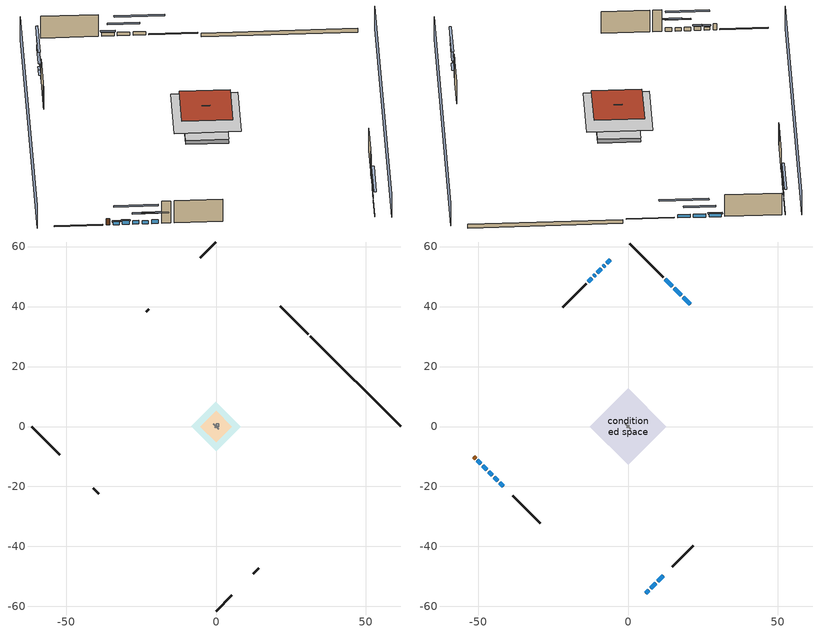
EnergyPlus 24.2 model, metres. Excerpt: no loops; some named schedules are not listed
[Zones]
crawlspace - vented
 floor foundation (Slab2 construction): -8.29,0 0,8.29 8.29,0 0,-8.29 z-0.91
 wall outside (RimJoist1 construction): 30.81,30.7 21.44,40.08 z0.3:0.61
 wall outside (RimJoist2 construction): 0,-61.52 5.19,-56.32 z0.3:0.61
 wall outside (RimJoist3 construction): -61.52,0 -52.14,-9.38 z0.3:0.61
 wall outside (RimJoist4 construction): 0,61.52 -5.19,56.32 z0.3:0.61
 wall foundation (FoundationWall1 construction): 61.52,0 31.47,30.04 z-0.91:0.3
furnace airloop ret air zone
 floor adiabatic (AdiabaticConst): 0,0 0,1 1,1 1,0 z0
 wall adiabatic (AdiabaticConst): 0,1 0,0 1,0 1,1 0,1 z0:1
 ceiling adiabatic (AdiabaticConst): 1,0 1,1 0,1 0,0 z1
garage
 floor foundation (Slab1 construction): -5.17,0 0,5.17 5.17,0 0,-5.17 z0
 wall outside (Wall1 construction): 12.46,-49.06 14.18,-47.34 z0.3:7.62
 wall outside (Wall2 construction): -40.87,-20.65 -39.14,-22.37 z0.3:7.62
 wall outside (Wall9 construction): -22.34,39.17 -23.2,38.31 z0.3:7.62
 wall to conditioned space (Wall5 construction Reversed): 0.86,-0.86 -0.86,0.86 z0.3:7.62
 wall to conditioned space (Wall6 construction Reversed): 0.43,0.43 -0.43,-0.43 z0.3:7.62
conditioned space
 floor to crawlspace - vented (Floor1 construction): -8.29,0 0,8.29 8.29,0 0,-8.29 z0.3
 floor to garage (Floor2 construction): -5.17,0 0,5.17 5.17,0 0,-5.17 z0.3
 floor adiabatic (AdiabaticFloorConstruction): -12.81,0 0,12.81 12.81,0 0,-12.81 z5.18
 wall outside (AdiabaticWallConstruction 1): -51.48,-10.03 -50.84,-10.68 z0.3:2.34
 wall outside (AdiabaticWallConstruction): 20.78,40.73 18.42,43.1 / 17.76,43.76 15.39,46.12 / 14.74,46.78 12.37,49.14 / 7.51,-54.01 9.32,-52.19 / 9.98,-51.53 11.8,-49.72 z0.3:1.43; -50.18,-11.33 -49.06,-12.46 / -7.76,53.76 -8.3,53.21 / -10.86,50.65 -11.41,50.1 / -44.59,-16.92 -43.47,-18.05 z0.3:1.34; -48.4,-13.11 -47.11,-14.4 / -42.81,-18.7 -41.52,-19.99 z0.3:1.52; -5.85,55.66 -7.1,54.41 / -8.96,52.56 -10.21,51.31 / -12.07,49.45 -13.32,48.2 z0.3:1.49; 5.85,-55.67 6.85,-54.66 z0.3:1.22; -46.46,-15.06 -45.25,-16.27 z0.3:1.46
 wall outside (Wall3 construction): 11.72,49.8 0.66,60.86 z0.3:7.62
 wall outside (Wall4 construction): 14.84,-46.68 21.76,-39.75 z0.3:7.62
 wall outside (Wall7 construction): -38.49,-23.03 -29.18,-32.34 z0.3:7.62
 wall outside (Wall8 construction): -13.97,47.54 -21.69,39.83 z0.3:7.62
 window (WindowConstruction): 20.78,40.73 18.42,43.1 z0.3:1.43
 window (WindowConstruction 9): -50.18,-11.34 -49.06,-12.46 z0.3:1.34
 window (WindowConstruction 10): -48.4,-13.11 -47.11,-14.4 z0.3:1.52
 window (WindowConstruction 11): -5.85,55.66 -7.1,54.42 z0.3:1.49
 window (WindowConstruction 12): -7.76,53.76 -8.3,53.21 z0.3:1.34
 window (WindowConstruction 13): -8.96,52.56 -10.21,51.31 z0.3:1.49
 window (WindowConstruction 14): -10.86,50.65 -11.41,50.11 z0.3:1.34
 window (WindowConstruction 15): -12.07,49.45 -13.32,48.2 z0.3:1.49
 window (WindowConstruction 1): 17.76,43.76 15.39,46.12 z0.3:1.43
 window (WindowConstruction 2): 14.74,46.78 12.37,49.14 z0.3:1.43
 window (WindowConstruction 3): 5.85,-55.66 6.85,-54.67 z0.3:1.22
 window (WindowConstruction 4): 7.51,-54.01 9.32,-52.19 z0.3:1.43
 window (WindowConstruction 5): 9.98,-51.53 11.8,-49.72 z0.3:1.43
 window (WindowConstruction 6): -46.46,-15.06 -45.25,-16.27 z0.3:1.46
 window (WindowConstruction 7): -44.59,-16.92 -43.47,-18.05 z0.3:1.34
 window (WindowConstruction 8): -42.81,-18.7 -41.52,-19.99 z0.3:1.52
 door (Door): -51.48,-10.03 -50.84,-10.68 z0.3:2.34
 ceiling adiabatic (AdiabaticFloorConstruction): 0,-12.81 12.81,0 0,12.81 -12.81,0 z5.18
 roof outside (Roof1 construction): 0,9.77 -9.77,0 0,-9.77 9.77,0 z7.62
shading: 3.23,-64.75 64.75,-3.23 / -3.23,64.75 -64.75,3.23 z0:7.62; 14.75,46.76 24.45,37.07 24.88,37.5 15.18,47.19 z6.61; -48.84,-12.67 -50.4,-11.12 -50.83,-11.55 -49.27,-13.1 z1.65; -46.9,-14.62 -48.62,-12.9 -49.05,-13.33 -47.33,-15.05 z1.83; -10.76,50.75 -2.19,59.33 -2.62,59.76 -11.2,51.18 z6.68; -10.24,51.27 -5.82,55.7 -6.25,56.13 -10.67,51.7 z4.08; -12.15,49.37 -7.02,54.5 -7.45,54.93 -12.58,49.8 z4.24; -11.63,49.89 -10.65,50.87 -11.08,51.3 -12.06,50.32 z1.65; -13.53,47.98 -11.85,49.66 -12.28,50.09 -13.96,48.41 z1.8; 13.46,48.06 19.7,41.82 20.13,42.25 13.89,48.49 z4.18; 12.16,49.36 14.95,46.56 15.38,46.99 12.59,49.79 z1.74; 10.51,-51 2.19,-59.33 2.62,-59.76 10.94,-51.43 z6.4; 11.26,-50.25 5.57,-55.95 6,-56.38 11.69,-50.68 z4.18; 12.01,-49.5 9.77,-51.75 10.2,-52.18 12.44,-49.93 z1.74; -41.58,-19.93 -50.12,-11.4 -50.55,-11.83 -42.02,-20.36 z6.64; -41.53,-19.99 -46.53,-14.98 -46.96,-15.42 -41.96,-20.42 z4.08; -39.58,-21.93 -44.75,-16.76 -45.18,-17.19 -40.02,-22.36 z4.27
[Building]
Building 1: Terrain=Suburbs
[Site:Location]
Portland Intl Arpt_OR: Latitude {deg}=45.59; Longitude {deg}=-122.6; Time Zone {hr}=-8; Elevation {m}=33; Keep Site Location Information=Yes
[Site:GroundTemperature:Shallow]
10.2558, 8.96328, 8.85977, 9.47314, 11.9355, 14.3863, 16.5111, 17.8571, 17.9714, 16.8767, 14.8061, 12.4304
[Site:WaterMainsTemperature]
Calculation Method=Schedule; Temperature Schedule=mains temperature schedule
[Material] Roughness=Rough; Thermal Absorptance=0.9
Name | Thickness {m} | Conductivity {W/m-K} | Density {kg/m3} | Specific Heat {J/kg-K} | Solar Absorptance | Visible Absorptance
asphalt or fiberglass shingles | 0.00635 | 0.162714 | 1121.4 | 1465.45 | 0.85 | 0.85
concrete 4.0 in. | 0.1016 | 1.803125 | 2242.8 | 837.4 | 0.7 | 0.7
concrete 8.0 in. | 0.2032 | 1.803125 | 2242.8 | 837.4 | 0.7 | 0.7
door material | 0.04445 | 0.0612267 | 512.64 | 1214.23 | 0.7 | 0.7
floor covering | 0.0127 | 0.0433444 | 54.468 | 1339.84 | 0.6 | 0.6
floor rigid ins; wall rigid ins | 0.512978 | 0.029427 | 32.04 | 1214.23 | 0.7 | 0.7
floor stud and cavity | 0.1397 | 0.923637 | 92.3553 | 1139.71 | 0.7 | 0.7
floor stud and cavity 1 | 0.1397 | 1.75129 | 37.0049 | 1207.88 | 0.7 | 0.7
furniture material conditioned space 1; furniture material garage 1 | 0.1524 | 0.115458 | 640.8 | 1214.23 | 0.6 | 0.6
gypsum board | 0.0127 | 0.160291 | 801 | 837.4 | 0.6 | 0.6
osb sheathing 0.5 in.; osb sheathing 0.5 in. 1; osb sheathing 0.5 in. 2 | 0.0127 | 0.115458 | 512.64 | 1214.23 | 0.7 | 0.7
osb sheathing 0.75 in. | 0.01905 | 0.115458 | 512.64 | 1214.23 | 0.7 | 0.7
rim joist stud and cavity | 0.0508 | 0.178688 | 50.32683 | 1063.81 | 0.6 | 0.6
roof stud and cavity | 0.2032 | 0.151258 | 78.34581 | 1123.46 | 0.7 | 0.7
soil 0.5 in. | 0.0127 | 1.3848 | 1842.3 | 418.7 | 0.7 | 0.7
wall stud and cavity | 0.1397 | 0.727959 | 139.0536 | 1170.24 | 0.6 | 0.6
wall stud and cavity 1 | 0.1397 | 0.550994 | 139.0536 | 1170.24 | 0.7 | 0.7
wall stud and cavity 2 | 0.1397 | 0.335416 | 139.0536 | 1170.24 | 0.7 | 0.7
wall stud and cavity 3 | 0.0889 | 0.380278 | 52.3479 | 1209.89 | 0.7 | 0.7
wall stud and cavity 4 | 0.0889 | 0.391764 | 83.0341 | 1211.67 | 0.7 | 0.7
wood siding | 0.0254 | 0.102417 | 544.68 | 1172.36 | 0.85 | 0.85
wood siding 1; wood siding 2 | 0.0254 | 0.102417 | 544.68 | 1172.36 | 0.7 | 0.7
[Material:NoMass]
Adiabatic: Roughness=Rough; Thermal Resistance {m2-K/W}=176.1; Thermal Absorptance=0.9; Solar Absorptance=0.7; Visible Absorptance=0.7
[WindowMaterial:SimpleGlazingSystem]
WindowMaterial: U-Factor {W/m2-K}=2.15764; Solar Heat Gain Coefficient=0.44
[Construction]
AdiabaticConst: Adiabatic
AdiabaticFloorConstruction: floor stud and cavity 1, floor rigid ins, osb sheathing 0.75 in., floor covering
AdiabaticWallConstruction: wood siding 1, wall rigid ins, wall stud and cavity 3, gypsum board
AdiabaticWallConstruction 1: wood siding 2, wall rigid ins, wall stud and cavity 3, gypsum board
Door: door material
Floor1 construction; Floor2 construction: floor stud and cavity, osb sheathing 0.75 in., floor covering
FoundationWall1 construction: concrete 8.0 in.
furniture construction conditioned space 1: furniture material conditioned space 1
furniture construction garage 1: furniture material garage 1
PartitionWallConstruction: gypsum board, wall stud and cavity 4, gypsum board
RimJoist1 construction; RimJoist2 construction; RimJoist3 construction; RimJoist4 construction: wood siding, rim joist stud and cavity
Roof1 construction: asphalt or fiberglass shingles, osb sheathing 0.75 in., roof stud and cavity, gypsum board
Slab1 construction: concrete 4.0 in.
Slab2 construction: soil 0.5 in.
Wall1 construction; Wall2 construction; Wall9 construction: wood siding, osb sheathing 0.5 in., wall stud and cavity
Wall3 construction; Wall4 construction; Wall7 construction; Wall8 construction: wood siding, osb sheathing 0.5 in., wall stud and cavity 1, gypsum board
Wall5 construction Reversed: gypsum board, wall stud and cavity 2, osb sheathing 0.5 in. 1
Wall6 construction Reversed: gypsum board, wall stud and cavity 2, osb sheathing 0.5 in. 2
WindowConstruction; WindowConstruction 1; WindowConstruction 10; WindowConstruction 11; WindowConstruction 12; WindowConstruction 13; WindowConstruction 14; WindowConstruction 15; WindowConstruction 2; WindowConstruction 3; WindowConstruction 4; WindowConstruction 5; WindowConstruction 6; WindowConstruction 7; WindowConstruction 8; WindowConstruction 9: WindowMaterial
[Zone] Multiplier=1
Name | Volume {m3} | Part of Total Floor Area
conditioned space | 1265.65 | Yes
crawlspace - vented | 167.443 | Yes
furnace airloop ret air zone | 1 | No
garage | 130.484 | Yes
[Space]
Name | Zone | Volume {m3} | Space Type
conditioned space 1 | conditioned space | 1265.65
crawlspace - vented 1 | crawlspace - vented | 167.443
furnace airloop ret air space | furnace airloop ret air zone |  | Plenum Space Type
garage 1 | garage | 130.484
[SurfaceProperty:IncidentSolarMultiplier] Incident Solar Multiplier=1; Incident Solar Multiplier Schedule=trans schedule winter=0.85 summer=0.7
Window1; Window10; Window11; Window12; Window13; Window14; Window15; Window16; Window2; Window3; Window4; Window5; Window6; Window7; Window8; Window9
[InternalMass]
Name | Construction | Zone or ZoneList | Space or SpaceList | Surface Area {m2}
furniture mass conditioned space 1 | furniture construction conditioned space 1 | conditioned space | conditioned space 1 | 207.62
partition wall mass | PartitionWallConstruction | conditioned space | conditioned space 1 | 519.049
furniture mass garage 1 | furniture construction garage 1 | garage | garage 1 | 5.35122
[Lights] Design Level Calculation Method=LightingLevel; Return Air Fraction=0; Fraction Radiant=0.6; Fraction Visible=0.2; Fraction Replaceable=1
Name | Zone or ZoneList or Space or SpaceList | Schedule | Lighting Level {W}
interior lighting | conditioned space 1 | lighting_interior | 709.714
garage lighting | garage 1 | lighting_garage | 9.16202
[People]
occupants: Zone or ZoneList or Space or SpaceList=conditioned space 1; Number of People Schedule=occupants; Number of People Calculation Method=People; Number of People=3; Fraction Radiant=0.314171; Sensible Heat Fraction=0.56303; Activity Level Schedule=occupants activity schedule; Carbon Dioxide Generation Rate {m3/s-W}=0; Enable ASHRAE 55 Comfort Warnings=No; Mean Radiant Temperature Calculation Type=EnclosureAveraged
[ElectricEquipment] Design Level Calculation Method=EquipmentLevel
Name | Zone or ZoneList or Space or SpaceList | Schedule | Design Level {W} | Fraction Latent | Fraction Radiant | Fraction Lost
clothes dryer | conditioned space 1 | clothes_dryer | 3579.73 | 0.015 | 0.081 | 0.85
clothes washer | conditioned space 1 | clothes_washer | 719.026 | 0.03 | 0.162 | 0.7
cooking range | conditioned space 1 | cooking_range | 853.383 | 0.08 | 0.432 | 0.2
dishwasher | conditioned space 1 | dishwasher | 514.643 | 0.3 | 0.18 | 0.4
fridge | conditioned space 1 | fridge schedule | 49.4292 | 0 | 0.6 | 0
mech vent bath fan 0 | conditioned space 1 | mech vent bath fan 0 schedule | 45 | 0 | 0 | 1
mech vent house fan | conditioned space 1 | mech vent house fan schedule | 0 | 0 | 0 | 1
mech vent house fan cfis | conditioned space 1 | mech vent house fan cfis schedule | 0 | 0 | 0 | 0
mech vent range fan 0 | conditioned space 1 | mech vent range fan 0 schedule | 30 | 0 | 0 | 1
misc plug loads | conditioned space 1 | plug_loads_other | 596.033 | 0.021 | 0.558 | 0.049
misc tv | conditioned space 1 | plug_loads_tv | 650.107 | 0 | 0.6 | 0
whole house fan | conditioned space 1 | Always On Discrete | 0 | 0 | 0 | 1
fridge 1 | garage 1 | fridge schedule 1 | 100.822 | 0 | 0.6 | 0
[OtherEquipment] Design Level Calculation Method=EquipmentLevel
Name | Fuel Type | Zone or ZoneList or Space or SpaceList | Schedule | Design Level {W} | Fraction Latent | Fraction Radiant | Fraction Lost
clothes dryer 1 | Electricity | conditioned space 1 | clothes_dryer | 0 | 0.015 | 0.081 | 0.85
cooking range 1 | Electricity | conditioned space 1 | cooking_range | 0 | 0.08 | 0.432 | 0.2
furnace airloop_0 SupCondToLv; furnace airloop_0 SupSensLkToCond; mech vent house fan sensible load | None | conditioned space 1 | Always On Discrete | 0 | 0 | 0 | 0
furnace airloop_0 SupLatLkToCond; mech vent house fan latent load | None | conditioned space 1 | Always On Discrete | 0 | 1 | 0 | 0
general water use latent | None | conditioned space 1 | general water use schedule | 62.594 | 1 | 0 | 0
general water use sensible | None | conditioned space 1 | general water use schedule | -61.6891 | 0 | 0.6 | 0
furnace airloop_0 RetCondToDZ; furnace airloop_0 SupCondToDZ; furnace airloop_0 SupSensLkToDZ | None | crawlspace - vented 1 | Always On Discrete | 0 | 0 | 0 | 0
furnace airloop_0 SupLatLkToDZ | None | crawlspace - vented 1 | Always On Discrete | 0 | 1 | 0 | 0
furnace airloop_0 RetCondToRP; furnace airloop_0 RetSensLkToRP | None | furnace airloop ret air space | Always On Discrete | 0 | 0 | 0 | 0
furnace airloop_0 RetLatLkToRP | None | furnace airloop ret air space | Always On Discrete | 0 | 1 | 0 | 0
water heater energy adjustment1 | Electricity | garage 1 | Always On Discrete | 0.01 | 0 | 0 | 1
water heater lat | None | garage 1 | Always On Discrete | 0 | 1 | 0 | 0
water heater sens | None | garage 1 | Always On Discrete | 0 | 0 | 0 | 0
[ZoneInfiltration:DesignFlowRate] Schedule=Always On Discrete
Name | Zone or ZoneList or Space or SpaceList | Design Flow Rate Calculation Method | Design Flow Rate {m3/s} | Air Changes per Hour {1/hr} | Constant Term Coefficient | Temperature Term Coefficient | Velocity Term Coefficient | Velocity Squared Term Coefficient
infil flow; natural vent flow; whole house fan flow | conditioned space 1 | Flow/Zone | 0
crawlspace_vented 1 duct leakage imbalance infil flow | crawlspace - vented 1 | Flow/Zone | 0
infil crawlspace - vented 1 | crawlspace - vented 1 | AirChanges/Hour |  | 2.6013 | 1 | 0 | 0 | 0
[ZoneMixing] Schedule=Always On Continuous; Design Flow Rate Calculation Method=Flow/Zone; Design Flow Rate {m3/s}=0
Name | Zone or Space | Source Zone or Space
furnace airloop_0 ZoneMixDZToCond mix | conditioned space | crawlspace - vented
furnace airloop_0 ZoneMixCondToDZ mix | crawlspace - vented | conditioned space
[SurfaceProperty:ExposedFoundationPerimeter] Exposed Perimeter Calculation Method=TotalExposedPerimeter
Name | Total Exposed Perimeter {m}
Slab2 | 42.48912
Slab1 | 18.288
[SpaceList]
Plenum Space Type: furnace airloop ret air space
[ZoneInfiltration:EffectiveLeakageArea]
infil garage 1: Zone or Space=garage 1; Schedule=Always On Discrete; Effective Air Leakage Area {cm2}=81.551; Stack Coefficient=0.000129147; Wind Coefficient=4.64657e-05
[AirLoopHVAC:ReturnPlenum]
Air Loop HVAC Return Plenum 1: Zone=furnace airloop ret air zone
[Foundation:Kiva] Wall Depth Below Slab {m}=0.2032
Name | Initial Indoor Air Temperature {C} | Wall Height Above Grade {m}
Foundation Kiva 1 | 13.4258 | 0.1016
Foundation Kiva 2 | 8.24991 | 0.3048
[Foundation:Kiva:Settings]
Soil Conductivity {W/m-K}=1.3848; Soil Density {kg/m3}=1842.3; Soil Specific Heat {J/kg-K}=418.7; Ground Solar Absorptivity=0.9; Ground Thermal Absorptivity=0.9; Ground Surface Roughness {m}=0.03; Far-Field Width {m}=40; Deep-Ground Boundary Condition=ZeroFlux; Deep-Ground Depth {m}=40; Minimum Cell Dimension {m}=0.2; Maximum Cell Growth Coefficient=3; Simulation Timestep=Timestep
[Exterior:Lights]
exterior lighting: Schedule=exterior lighting schedule; Design Level {W}=14.5504
[EnergyManagementSystem:Sensor]
Name | Output:Variable or Output:Meter Index Key | Output:Variable or Output:Meter
fridge_tin_s_1; water_heater_amb_temp | garage | Zone Mean Air Temperature
furnace_airloop_0_DZ_T_s | crawlspace - vented | Zone Air Temperature
furnace_airloop_0_DZ_W_s | crawlspace - vented | Zone Mean Air Humidity Ratio
water_heater_amb_rh | garage | Zone Air Relative Humidity
[Schedule:Day:Interval]
trans schedule winter=0.85 summer=0.7 day; trans schedule winter=0.85 summer=0.7 day 2: No, 24:00, 0.85
trans schedule winter=0.85 summer=0.7 day 1: No, 24:00, 0.7
trans schedule winter=0.85 summer=0.7 default day; mech vent bath fan 0 schedule default day; mech vent range fan 0 schedule default day; general water use schedule default day; exterior lighting schedule default day: No, 24:00, 0
mech vent bath fan 0 schedule day: No, 07:00, 0, 08:00, 1, 24:00, 0
mech vent range fan 0 schedule day: No, 18:00, 0, 19:00, 1, 24:00, 0
general water use schedule day: No, 01:00, 0.315068, 03:00, 0.287671, 04:00, 0.342466, 05:00, 0.369863, 06:00, 0.520548, 07:00, 0.60274, 08:00, 0.534247, 10:00, 0.506849, 11:00, 0.465753, 14:00, 0.479452, 15:00, 0.534247, 16:00, 0.589041, 17:00, 0.69863, 18:00, 0.876712, 19:00, 0.890411, 20:00, 0.986301, 21:00, 1, 22:00, 0.863014, 23:00, 0.616438, 24:00, 0.465753
exterior lighting schedule day: No, 01:00, 0.566667, 03:00, 0.524167, 05:00, 0.495833, 06:00, 0.5525, 07:00, 0.623333, 08:00, 0.580833, 09:00, 0.439167, 10:00, 0.354167, 12:00, 0.34, 13:00, 0.354167, 14:00, 0.396667, 15:00, 0.425, 16:00, 0.495833, 17:00, 0.623333, 18:00, 0.793333, 19:00, 0.906667, 20:00, 0.963333, 21:00, 0.991667, 22:00, 0.920833, 23:00, 0.793333, 24:00, 0.665833
exterior lighting schedule day 1: No, 01:00, 0.528571, 03:00, 0.488929, 05:00, 0.4625, 06:00, 0.515357, 07:00, 0.581429, 08:00, 0.541786, 09:00, 0.409643, 10:00, 0.330357, 12:00, 0.317143, 13:00, 0.330357, 14:00, 0.37, 15:00, 0.396429, 16:00, 0.4625, 17:00, 0.581429, 18:00, 0.74, 19:00, 0.845714, 20:00, 0.898571, 21:00, 0.925, 22:00, 0.858929, 23:00, 0.74, 24:00, 0.621071
exterior lighting schedule day 2: No, 01:00, 0.485714, 03:00, 0.449286, 05:00, 0.425, 06:00, 0.473571, 07:00, 0.534286, 08:00, 0.497857, 09:00, 0.376429, 10:00, 0.303571, 12:00, 0.291429, 13:00, 0.303571, 14:00, 0.34, 15:00, 0.364286, 16:00, 0.425, 17:00, 0.534286, 18:00, 0.68, 19:00, 0.777143, 20:00, 0.825714, 21:00, 0.85, 22:00, 0.789286, 23:00, 0.68, 24:00, 0.570714
[Schedule:Week:Daily]
trans schedule winter=0.85 summer=0.7 Week Rule - Jan1-May26: trans schedule winter=0.85 summer=0.7 day, trans schedule winter=0.85 summer=0.7 day, trans schedule winter=0.85 summer=0.7 day, trans schedule winter=0.85 summer=0.7 day, trans schedule winter=0.85 summer=0.7 day, trans schedule winter=0.85 summer=0.7 day, trans schedule winter=0.85 summer=0.7 day, trans schedule winter=0.85 summer=0.7 default day, trans schedule winter=0.85 summer=0.7 default day, trans schedule winter=0.85 summer=0.7 default day, trans schedule winter=0.85 summer=0.7 default day, trans schedule winter=0.85 summer=0.7 default day
trans schedule winter=0.85 summer=0.7 Week Rule - May27-Jun2: trans schedule winter=0.85 summer=0.7 day, trans schedule winter=0.85 summer=0.7 day, trans schedule winter=0.85 summer=0.7 day, trans schedule winter=0.85 summer=0.7 day, trans schedule winter=0.85 summer=0.7 day, trans schedule winter=0.85 summer=0.7 day 1, trans schedule winter=0.85 summer=0.7 day 1, trans schedule winter=0.85 summer=0.7 default day, trans schedule winter=0.85 summer=0.7 default day, trans schedule winter=0.85 summer=0.7 default day, trans schedule winter=0.85 summer=0.7 default day, trans schedule winter=0.85 summer=0.7 default day
trans schedule winter=0.85 summer=0.7 Week Rule - Jun3-Sep29: trans schedule winter=0.85 summer=0.7 day 1, trans schedule winter=0.85 summer=0.7 day 1, trans schedule winter=0.85 summer=0.7 day 1, trans schedule winter=0.85 summer=0.7 day 1, trans schedule winter=0.85 summer=0.7 day 1, trans schedule winter=0.85 summer=0.7 day 1, trans schedule winter=0.85 summer=0.7 day 1, trans schedule winter=0.85 summer=0.7 default day, trans schedule winter=0.85 summer=0.7 default day, trans schedule winter=0.85 summer=0.7 default day, trans schedule winter=0.85 summer=0.7 default day, trans schedule winter=0.85 summer=0.7 default day
trans schedule winter=0.85 summer=0.7 Week Rule - Sep30-Oct6: trans schedule winter=0.85 summer=0.7 day 1, trans schedule winter=0.85 summer=0.7 day 2, trans schedule winter=0.85 summer=0.7 day 2, trans schedule winter=0.85 summer=0.7 day 2, trans schedule winter=0.85 summer=0.7 day 2, trans schedule winter=0.85 summer=0.7 day 2, trans schedule winter=0.85 summer=0.7 day 2, trans schedule winter=0.85 summer=0.7 default day, trans schedule winter=0.85 summer=0.7 default day, trans schedule winter=0.85 summer=0.7 default day, trans schedule winter=0.85 summer=0.7 default day, trans schedule winter=0.85 summer=0.7 default day
trans schedule winter=0.85 summer=0.7 Week Rule - Oct7-Dec31: trans schedule winter=0.85 summer=0.7 day 2, trans schedule winter=0.85 summer=0.7 day 2, trans schedule winter=0.85 summer=0.7 day 2, trans schedule winter=0.85 summer=0.7 day 2, trans schedule winter=0.85 summer=0.7 day 2, trans schedule winter=0.85 summer=0.7 day 2, trans schedule winter=0.85 summer=0.7 day 2, trans schedule winter=0.85 summer=0.7 default day, trans schedule winter=0.85 summer=0.7 default day, trans schedule winter=0.85 summer=0.7 default day, trans schedule winter=0.85 summer=0.7 default day, trans schedule winter=0.85 summer=0.7 default day
mech vent bath fan 0 schedule Week Rule - Jan1-Dec31: mech vent bath fan 0 schedule day, mech vent bath fan 0 schedule day, mech vent bath fan 0 schedule day, mech vent bath fan 0 schedule day, mech vent bath fan 0 schedule day, mech vent bath fan 0 schedule day, mech vent bath fan 0 schedule day, mech vent bath fan 0 schedule default day, mech vent bath fan 0 schedule default day, mech vent bath fan 0 schedule default day, mech vent bath fan 0 schedule default day, mech vent bath fan 0 schedule default day
mech vent range fan 0 schedule Week Rule - Jan1-Dec31: mech vent range fan 0 schedule day, mech vent range fan 0 schedule day, mech vent range fan 0 schedule day, mech vent range fan 0 schedule day, mech vent range fan 0 schedule day, mech vent range fan 0 schedule day, mech vent range fan 0 schedule day, mech vent range fan 0 schedule default day, mech vent range fan 0 schedule default day, mech vent range fan 0 schedule default day, mech vent range fan 0 schedule default day, mech vent range fan 0 schedule default day
general water use schedule Week Rule - Jan1-Dec31: general water use schedule day, general water use schedule day, general water use schedule day, general water use schedule day, general water use schedule day, general water use schedule day, general water use schedule day, general water use schedule default day, general water use schedule default day, general water use schedule default day, general water use schedule default day, general water use schedule default day
exterior lighting schedule Week Rule - Jan1-Jan27: exterior lighting schedule day, exterior lighting schedule day, exterior lighting schedule day, exterior lighting schedule day, exterior lighting schedule day, exterior lighting schedule day, exterior lighting schedule day, exterior lighting schedule default day, exterior lighting schedule default day, exterior lighting schedule default day, exterior lighting schedule default day, exterior lighting schedule default day
exterior lighting schedule Week Rule - Jan28-Feb3: exterior lighting schedule day, exterior lighting schedule day, exterior lighting schedule day, exterior lighting schedule day, exterior lighting schedule day 1, exterior lighting schedule day 1, exterior lighting schedule day 1, exterior lighting schedule default day, exterior lighting schedule default day, exterior lighting schedule default day, exterior lighting schedule default day, exterior lighting schedule default day
exterior lighting schedule Week Rule - Feb4-Feb24: exterior lighting schedule day 1, exterior lighting schedule day 1, exterior lighting schedule day 1, exterior lighting schedule day 1, exterior lighting schedule day 1, exterior lighting schedule day 1, exterior lighting schedule day 1, exterior lighting schedule default day, exterior lighting schedule default day, exterior lighting schedule default day, exterior lighting schedule default day, exterior lighting schedule default day
exterior lighting schedule Week Rule - Feb25-Mar3: exterior lighting schedule day 1, exterior lighting schedule day 1, exterior lighting schedule day 1, exterior lighting schedule day 1, exterior lighting schedule day 2, exterior lighting schedule day 2, exterior lighting schedule day 2, exterior lighting schedule default day, exterior lighting schedule default day, exterior lighting schedule default day, exterior lighting schedule default day, exterior lighting schedule default day
exterior lighting schedule Week Rule - Mar4-Mar31: exterior lighting schedule day 2, exterior lighting schedule day 2, exterior lighting schedule day 2, exterior lighting schedule day 2, exterior lighting schedule day 2, exterior lighting schedule day 2, exterior lighting schedule day 2, exterior lighting schedule default day, exterior lighting schedule default day, exterior lighting schedule default day, exterior lighting schedule default day, exterior lighting schedule default day
exterior lighting schedule Week Rule - Apr1-Apr28: exterior lighting schedule day 3, exterior lighting schedule day 3, exterior lighting schedule day 3, exterior lighting schedule day 3, exterior lighting schedule day 3, exterior lighting schedule day 3, exterior lighting schedule day 3, exterior lighting schedule default day, exterior lighting schedule default day, exterior lighting schedule default day, exterior lighting schedule default day, exterior lighting schedule default day
exterior lighting schedule Week Rule - Apr29-May5: exterior lighting schedule day 3, exterior lighting schedule day 3, exterior lighting schedule day 4, exterior lighting schedule day 4, exterior lighting schedule day 4, exterior lighting schedule day 4, exterior lighting schedule day 4, exterior lighting schedule default day, exterior lighting schedule default day, exterior lighting schedule default day, exterior lighting schedule default day, exterior lighting schedule default day
exterior lighting schedule Week Rule - May6-May26: exterior lighting schedule day 4, exterior lighting schedule day 4, exterior lighting schedule day 4, exterior lighting schedule day 4, exterior lighting schedule day 4, exterior lighting schedule day 4, exterior lighting schedule day 4, exterior lighting schedule default day, exterior lighting schedule default day, exterior lighting schedule default day, exterior lighting schedule default day, exterior lighting schedule default day
exterior lighting schedule Week Rule - May27-Jun2: exterior lighting schedule day 4, exterior lighting schedule day 4, exterior lighting schedule day 4, exterior lighting schedule day 4, exterior lighting schedule day 4, exterior lighting schedule day 5, exterior lighting schedule day 5, exterior lighting schedule default day, exterior lighting schedule default day, exterior lighting schedule default day, exterior lighting schedule default day, exterior lighting schedule default day
exterior lighting schedule Week Rule - Jun3-Jun30: exterior lighting schedule day 5, exterior lighting schedule day 5, exterior lighting schedule day 5, exterior lighting schedule day 5, exterior lighting schedule day 5, exterior lighting schedule day 5, exterior lighting schedule day 5, exterior lighting schedule default day, exterior lighting schedule default day, exterior lighting schedule default day, exterior lighting schedule default day, exterior lighting schedule default day
exterior lighting schedule Week Rule - Jul1-Jul28: exterior lighting schedule day 6, exterior lighting schedule day 6, exterior lighting schedule day 6, exterior lighting schedule day 6, exterior lighting schedule day 6, exterior lighting schedule day 6, exterior lighting schedule day 6, exterior lighting schedule default day, exterior lighting schedule default day, exterior lighting schedule default day, exterior lighting schedule default day, exterior lighting schedule default day
exterior lighting schedule Week Rule - Jul29-Aug4: exterior lighting schedule day 6, exterior lighting schedule day 6, exterior lighting schedule day 6, exterior lighting schedule day 7, exterior lighting schedule day 7, exterior lighting schedule day 7, exterior lighting schedule day 7, exterior lighting schedule default day, exterior lighting schedule default day, exterior lighting schedule default day, exterior lighting schedule default day, exterior lighting schedule default day
exterior lighting schedule Week Rule - Aug5-Aug25: exterior lighting schedule day 7, exterior lighting schedule day 7, exterior lighting schedule day 7, exterior lighting schedule day 7, exterior lighting schedule day 7, exterior lighting schedule day 7, exterior lighting schedule day 7, exterior lighting schedule default day, exterior lighting schedule default day, exterior lighting schedule default day, exterior lighting schedule default day, exterior lighting schedule default day
exterior lighting schedule Week Rule - Aug26-Sep1: exterior lighting schedule day 7, exterior lighting schedule day 7, exterior lighting schedule day 7, exterior lighting schedule day 7, exterior lighting schedule day 7, exterior lighting schedule day 7, exterior lighting schedule day 8, exterior lighting schedule default day, exterior lighting schedule default day, exterior lighting schedule default day, exterior lighting schedule default day, exterior lighting schedule default day
exterior lighting schedule Week Rule - Sep2-Sep29: exterior lighting schedule day 8, exterior lighting schedule day 8, exterior lighting schedule day 8, exterior lighting schedule day 8, exterior lighting schedule day 8, exterior lighting schedule day 8, exterior lighting schedule day 8, exterior lighting schedule default day, exterior lighting schedule default day, exterior lighting schedule default day, exterior lighting schedule default day, exterior lighting schedule default day
exterior lighting schedule Week Rule - Sep30-Oct6: exterior lighting schedule day 8, exterior lighting schedule day 9, exterior lighting schedule day 9, exterior lighting schedule day 9, exterior lighting schedule day 9, exterior lighting schedule day 9, exterior lighting schedule day 9, exterior lighting schedule default day, exterior lighting schedule default day, exterior lighting schedule default day, exterior lighting schedule default day, exterior lighting schedule default day
exterior lighting schedule Week Rule - Oct7-Oct27: exterior lighting schedule day 9, exterior lighting schedule day 9, exterior lighting schedule day 9, exterior lighting schedule day 9, exterior lighting schedule day 9, exterior lighting schedule day 9, exterior lighting schedule day 9, exterior lighting schedule default day, exterior lighting schedule default day, exterior lighting schedule default day, exterior lighting schedule default day, exterior lighting schedule default day
exterior lighting schedule Week Rule - Oct28-Nov3: exterior lighting schedule day 9, exterior lighting schedule day 9, exterior lighting schedule day 9, exterior lighting schedule day 9, exterior lighting schedule day 10, exterior lighting schedule day 10, exterior lighting schedule day 10, exterior lighting schedule default day, exterior lighting schedule default day, exterior lighting schedule default day, exterior lighting schedule default day, exterior lighting schedule default day
exterior lighting schedule Week Rule - Nov4-Nov24: exterior lighting schedule day 10, exterior lighting schedule day 10, exterior lighting schedule day 10, exterior lighting schedule day 10, exterior lighting schedule day 10, exterior lighting schedule day 10, exterior lighting schedule day 10, exterior lighting schedule default day, exterior lighting schedule default day, exterior lighting schedule default day, exterior lighting schedule default day, exterior lighting schedule default day
exterior lighting schedule Week Rule - Nov25-Dec1: exterior lighting schedule day 10, exterior lighting schedule day 10, exterior lighting schedule day 10, exterior lighting schedule day 10, exterior lighting schedule day 10, exterior lighting schedule day 10, exterior lighting schedule day 11, exterior lighting schedule default day, exterior lighting schedule default day, exterior lighting schedule default day, exterior lighting schedule default day, exterior lighting schedule default day
exterior lighting schedule Week Rule - Dec2-Dec31: exterior lighting schedule day 11, exterior lighting schedule day 11, exterior lighting schedule day 11, exterior lighting schedule day 11, exterior lighting schedule day 11, exterior lighting schedule day 11, exterior lighting schedule day 11, exterior lighting schedule default day, exterior lighting schedule default day, exterior lighting schedule default day, exterior lighting schedule default day, exterior lighting schedule default day
[Schedule:Year]
trans schedule winter=0.85 summer=0.7: trans schedule winter=0.85 summer=0.7 Week Rule - Jan1-May26, 1, 1, 5, 26, trans schedule winter=0.85 summer=0.7 Week Rule - May27-Jun2, 5, 27, 6, 2, trans schedule winter=0.85 summer=0.7 Week Rule - Jun3-Sep29, 6, 3, 9, 29, trans schedule winter=0.85 summer=0.7 Week Rule - Sep30-Oct6, 9, 30, 10, 6, trans schedule winter=0.85 summer=0.7 Week Rule - Oct7-Dec31, 10, 7, 12, 31
mech vent bath fan 0 schedule: mech vent bath fan 0 schedule Week Rule - Jan1-Dec31, 1, 1, 12, 31
mech vent range fan 0 schedule: mech vent range fan 0 schedule Week Rule - Jan1-Dec31, 1, 1, 12, 31
general water use schedule: general water use schedule Week Rule - Jan1-Dec31, 1, 1, 12, 31
exterior lighting schedule: exterior lighting schedule Week Rule - Jan1-Jan27, 1, 1, 1, 27, exterior lighting schedule Week Rule - Jan28-Feb3, 1, 28, 2, 3, exterior lighting schedule Week Rule - Feb4-Feb24, 2, 4, 2, 24, exterior lighting schedule Week Rule - Feb25-Mar3, 2, 25, 3, 3, exterior lighting schedule Week Rule - Mar4-Mar31, 3, 4, 3, 31, exterior lighting schedule Week Rule - Apr1-Apr28, 4, 1, 4, 28, exterior lighting schedule Week Rule - Apr29-May5, 4, 29, 5, 5, exterior lighting schedule Week Rule - May6-May26, 5, 6, 5, 26, exterior lighting schedule Week Rule - May27-Jun2, 5, 27, 6, 2, exterior lighting schedule Week Rule - Jun3-Jun30, 6, 3, 6, 30, exterior lighting schedule Week Rule - Jul1-Jul28, 7, 1, 7, 28, exterior lighting schedule Week Rule - Jul29-Aug4, 7, 29, 8, 4, exterior lighting schedule Week Rule - Aug5-Aug25, 8, 5, 8, 25, exterior lighting schedule Week Rule - Aug26-Sep1, 8, 26, 9, 1, exterior lighting schedule Week Rule - Sep2-Sep29, 9, 2, 9, 29, exterior lighting schedule Week Rule - Sep30-Oct6, 9, 30, 10, 6, exterior lighting schedule Week Rule - Oct7-Oct27, 10, 7, 10, 27, exterior lighting schedule Week Rule - Oct28-Nov3, 10, 28, 11, 3, exterior lighting schedule Week Rule - Nov4-Nov24, 11, 4, 11, 24, exterior lighting schedule Week Rule - Nov25-Dec1, 11, 25, 12, 1, exterior lighting schedule Week Rule - Dec2-Dec31, 12, 2, 12, 31
[Schedule:File] File=in.schedules.csv; Rows to Skip at Top=1; Number of Hours of Data=8760; Column Separator=Comma; Interpolate to Timestep=Yes; Minutes per Item=15; Adjust Schedule for Daylight Savings=Yes
Name | Column Number
lighting_interior | 4
occupants | 1
clothes_dryer | 10
clothes_washer | 9
cooking_range | 11
dishwasher | 7
plug_loads_other | 2
plug_loads_tv | 3
lighting_garage | 5
[Schedule:Constant]
Name | Hourly Value
occupants activity schedule | 117.228
fridge schedule; fridge schedule 1 | 0
mech vent house fan schedule; mech vent house fan cfis schedule; Always On Discrete; Always On Continuous | 1
[Schedule:Compact]
mains temperature schedule: Through: 01/01, For: AllDays, Until: 24:00, 13.0633, Through: 01/02, For: AllDays, Until: 24:00, 13.0189, Through: 01/03, For: AllDays, Until: 24:00, 12.975, Through: 01/04, For: AllDays, Until: 24:00, 12.9328, Through: 01/05, For: AllDays, Until: 24:00, 12.8917, Through: 01/06, For: AllDays, Until: 24:00, 12.8517, Through: 01/07, For: AllDays, Until: 24:00, 12.8122, Through: 01/08, For: AllDays, Until: 24:00, 12.7744, Through: 01/09, For: AllDays, Until: 24:00, 12.7378, Through: 01/10, For: AllDays, Until: 24:00, 12.7017, Through: 01/11, For: AllDays, Until: 24:00, 12.6672, Through: 01/12, For: AllDays, Until: 24:00, 12.6339, Through: 01/13, For: AllDays, Until: 24:00, 12.6017, Through: 01/14, For: AllDays, Until: 24:00, 12.5706, Through: 01/15, For: AllDays, Until: 24:00, 12.5411, Through: 01/16, For: AllDays, Until: 24:00, 12.5122, Through: 01/17, For: AllDays, Until: 24:00, 12.485, Through: 01/18, For: AllDays, Until: 24:00, 12.4583, Through: 01/19, For: AllDays, Until: 24:00, 12.4333, Through: 01/20, For: AllDays, Until: 24:00, 12.41, Through: 01/21, For: AllDays, Until: 24:00, 12.3872, Through: 01/22, For: AllDays, Until: 24:00, 12.3661, Through: 01/23, For: AllDays, Until: 24:00, 12.3456, Through: 01/24, For: AllDays, Until: 24:00, 12.3272, Through: 01/25, For: AllDays, Until: 24:00, 12.3094, Through: 01/26, For: AllDays, Until: 24:00, 12.2933, Through: 01/27, For: AllDays, Until: 24:00, 12.2783, Through: 01/28, For: AllDays, Until: 24:00, 12.2644, Through: 01/29, For: AllDays, Until: 24:00, 12.2517, Through: 01/30, For: AllDays, Until: 24:00, 12.2406, Through: 01/31, For: AllDays, Until: 24:00, 12.2306, Through: 02/01, For: AllDays, Until: 24:00, 12.2222, Through: 02/02, For: AllDays, Until: 24:00, 12.215, Through: 02/03, For: AllDays, Until: 24:00, 12.2089, Through: 02/04, For: AllDays, Until: 24:00, 12.2039, Through: 02/05, For: AllDays, Until: 24:00, 12.2006, Through: 02/06, For: AllDays, Until: 24:00, 12.1983, Through: 02/07, For: AllDays, Until: 24:00, 12.1978, Through: 02/08, For: AllDays, Until: 24:00, 12.1978, Through: 02/09, For: AllDays, Until: 24:00, 12.2, Through: 02/10, For: AllDays, Until: 24:00, 12.2028, Through: 02/11, For: AllDays, Until: 24:00, 12.2072, Through: 02/12, For: AllDays, Until: 24:00, 12.2128, Through: 02/13, For: AllDays, Until: 24:00, 12.2194, Through: 02/14, For: AllDays, Until: 24:00, 12.2278, Through: 02/15, For: AllDays, Until: 24:00, 12.2372, Through: 02/16, For: AllDays, Until: 24:00, 12.2483, Through: 02/17, For: AllDays, Until: 24:00, 12.26, Through: 02/18, For: AllDays, Until: 24:00, 12.2733, Through: 02/19, For: AllDays, Until: 24:00, 12.2883, Through: 02/20, For: AllDays, Until: 24:00, 12.3039, Through: 02/21, For: AllDays, Until: 24:00, 12.3211, Through: 02/22, For: AllDays, Until: 24:00, 12.3394, Through: 02/23, For: AllDays, Until: 24:00, 12.3594, Through: 02/24, For: AllDays, Until: 24:00, 12.38, Through: 02/25, For: AllDays, Until: 24:00, 12.4022, Through: 02/26, For: AllDays, Until: 24:00, 12.4256, Through: 02/27, For: AllDays, Until: 24:00, 12.4506, Through: 02/28, For: AllDays, Until: 24:00, 12.4761, Through: 03/01, For: AllDays, Until: 24:00, 12.5033, Through: 03/02, For: AllDays, Until: 24:00, 12.5317, Through: 03/03, For: AllDays, Until: 24:00, 12.5611, Through: 03/04, For: AllDays, Until: 24:00, 12.5917, Through: 03/05, For: AllDays, Until: 24:00, 12.6233, Through: 03/06, For: AllDays, Until: 24:00, 12.6567, Through: 03/07, For: AllDays, Until: 24:00, 12.6906, Through: 03/08, For: AllDays, Until: 24:00, 12.7261, Through: 03/09, For: AllDays, Until: 24:00, 12.7628, Through: 03/10, For: AllDays, Until: 24:00, 12.8, Through: 03/11, For: AllDays, Until: 24:00, 12.8389, Through: 03/12, For: AllDays, Until: 24:00, 12.8789, Through: 03/13, For: AllDays, Until: 24:00, 12.9194, Through: 03/14, For: AllDays, Until: 24:00, 12.9617, Through: 03/15, For: AllDays, Until: 24:00, 13.0044, Through: 03/16, For: AllDays, Until: 24:00, 13.0489, Through: 03/17, For: AllDays, Until: 24:00, 13.0939, Through: 03/18, For: AllDays, Until: 24:00, 13.14, Through: 03/19, For: AllDays, Until: 24:00, 13.1872, Through: 03/20, For: AllDays, Until: 24:00, 13.2356, Through: 03/21, For: AllDays, Until: 24:00, 13.285, Through: 03/22, For: AllDays, Until: 24:00, 13.335, Through: 03/23, For: AllDays, Until: 24:00, 13.3861, Through: 03/24, For: AllDays, Until: 24:00, 13.4383, Through: 03/25, For: AllDays, Until: 24:00, 13.4911, Through: 03/26, For: AllDays, Until: 24:00, 13.545, Through: 03/27, For: AllDays, Until: 24:00, 13.6, Through: 03/28, For: AllDays, Until: 24:00, 13.6556, Through: 03/29, For: AllDays, Until: 24:00, 13.7122, Through: 03/30, For: AllDays, Until: 24:00, 13.77, Through: 03/31, For: AllDays, Until: 24:00, 13.8283, Through: 04/01, For: AllDays, Until: 24:00, 13.8872, Through: 04/02, For: AllDays, Until: 24:00, 13.9472, Through: 04/03, For: AllDays, Until: 24:00, 14.0078, Through: 04/04, For: AllDays, Until: 24:00, 14.0689, Through: 04/05, For: AllDays, Until: 24:00, 14.1311, Through: 04/06, For: AllDays, Until: 24:00, 14.1944, Through: 04/07, For: AllDays, Until: 24:00, 14.2578, Through: 04/08, For: AllDays, Until: 24:00, 14.3222, Through: 04/09, For: AllDays, Until: 24:00, 14.3872, Through: 04/10, For: AllDays, Until: 24:00, 14.4528, Through: 04/11, For: AllDays, Until: 24:00, 14.5189, Through: 04/12, For: AllDays, Until: 24:00, 14.5856, Through: 04/13, For: AllDays, Until: 24:00, 14.6533, Through: 04/14, For: AllDays, Until: 24:00, 14.7211, Through: 04/15, For: AllDays, Until: 24:00, 14.7894, Through: 04/16, For: AllDays, Until: 24:00, 14.8589, Through: 04/17, For: AllDays, Until: 24:00, 14.9283, Through: 04/18, For: AllDays, Until: 24:00, 14.9983, Through: 04/19, For: AllDays, Until: 24:00, 15.0689, Through: 04/20, For: AllDays, Until: 24:00, 15.14, Through: 04/21, For: AllDays, Until: 24:00, 15.2111, Through: 04/22, For: AllDays, Until: 24:00, 15.2833, Through: 04/23, For: AllDays, Until: 24:00, 15.3556, Through: 04/24, For: AllDays, Until: 24:00, 15.4278, Through: 04/25, For: AllDays, Until: 24:00, 15.5006, Through: 04/26, For: AllDays, Until: 24:00, 15.5739, Through: 04/27, For: AllDays, Until: 24:00, 15.6478, Through: 04/28, For: AllDays, Until: 24:00, 15.7211, Through: 04/29, For: AllDays, Until: 24:00, 15.7956, Through: 04/30, For: AllDays, Until: 24:00, 15.8694, Through: 05/01, For: AllDays, Until: 24:00, 15.9439, Through: 05/02, For: AllDays, Until: 24:00, 16.0189, Through: 05/03, For: AllDays, Until: 24:00, 16.0939, Through: 05/04, For: AllDays, Until: 24:00, 16.1689, Through: 05/05, For: AllDays, Until: 24:00, 16.2439, Through: 05/06, For: AllDays, Until: 24:00, 16.3189, Through: 05/07, For: AllDays, Until: 24:00, 16.3944, Through: 05/08, For: AllDays, Until: 24:00, 16.4694, Through: 05/09, For: AllDays, Until: 24:00, 16.545, Through: 05/10, For: AllDays, Until: 24:00, 16.6206, Through: 05/11, For: AllDays, Until: 24:00, 16.6956, Through: 05/12, For: AllDays, Until: 24:00, 16.7711, Through: 05/13, For: AllDays, Until: 24:00, 16.8461, Through: 05/14, For: AllDays, Until: 24:00, 16.9217, Through: 05/15, For: AllDays, Until: 24:00, 16.9967, Through: 05/16, For: AllDays, Until: 24:00, 17.0717, Through: 05/17, For: AllDays, Until: 24:00, 17.1467, Through: 05/18, For: AllDays, Until: 24:00, 17.2211, Through: 05/19, For: AllDays, Until: 24:00, 17.2956, Through: 05/20, For: AllDays, Until: 24:00, 17.37, Through: 05/21, For: AllDays, Until: 24:00, 17.4439, Through: 05/22, For: AllDays, Until: 24:00, 17.5178, Through: 05/23, For: AllDays, Until: 24:00, 17.5911, Through: 05/24, For: AllDays, Until: 24:00, 17.6644, Through: 05/25, For: AllDays, Until: 24:00, 17.7372, Through: 05/26, For: AllDays, Until: 24:00, 17.8094, Through: 05/27, For: AllDays, Until: 24:00, 17.8817, Through: 05/28, For: AllDays, Until: 24:00, 17.9533, Through: 05/29, For: AllDays, Until: 24:00, 18.025, Through: 05/30, For: AllDays, Until: 24:00, 18.0961, Through: 05/31, For: AllDays, Until: 24:00, 18.1661, Through: 06/01, For: AllDays, Until: 24:00, 18.2361, Through: 06/02, For: AllDays, Until: 24:00, 18.3061, Through: 06/03, For: AllDays, Until: 24:00, 18.375, Through: 06/04, For: AllDays, Until: 24:00, 18.4433, Through: 06/05, For: AllDays, Until: 24:00, 18.5111, Through: 06/06, For: AllDays, Until: 24:00, 18.5789, Through: 06/07, For: AllDays, Until: 24:00, 18.6456, Through: 06/08, For: AllDays, Until: 24:00, 18.7117, Through: 06/09, For: AllDays, Until: 24:00, 18.7772, Through: 06/10, For: AllDays, Until: 24:00, 18.8417, Through: 06/11, For: AllDays, Until: 24:00, 18.9061, Through: 06/12, For: AllDays, Until: 24:00, 18.9694, Through: 06/13, For: AllDays, Until: 24:00, 19.0322, Through: 06/14, For: AllDays, Until: 24:00, 19.0944, Through: 06/15, For: AllDays, Until: 24:00, 19.1556, Through: 06/16, For: AllDays, Until: 24:00, 19.2167, Through: 06/17, For: AllDays, Until: 24:00, 19.2761, Through: 06/18, For: AllDays, Until: 24:00, 19.335, Through: 06/19, For: AllDays, Until: 24:00, 19.3933, Through: 06/20, For: AllDays, Until: 24:00, 19.4506, Through: 06/21, For: AllDays, Until: 24:00, 19.5072, Through: 06/22, For: AllDays, Until: 24:00, 19.5628, Through: 06/23, For: AllDays, Until: 24:00, 19.6172, Through: 06/24, For: AllDays, Until: 24:00, 19.6711, Through: 06/25, For: AllDays, Until: 24:00, 19.7244, Through: 06/26, For: AllDays, Until: 24:00, 19.7761, Through: 06/27, For: AllDays, Until: 24:00, 19.8272, Through: 06/28, For: AllDays, Until: 24:00, 19.8772, Through: 06/29, For: AllDays, Until: 24:00, 19.9267, Through: 06/30, For: AllDays, Until: 24:00, 19.9744, Through: 07/01, For: AllDays, Until: 24:00, 20.0217, Through: 07/02, For: AllDays, Until: 24:00, 20.0678, Through: 07/03, For: AllDays, Until: 24:00, 20.1128, Through: 07/04, For: AllDays, Until: 24:00, 20.1567, Through: 07/05, For: AllDays, Until: 24:00, 20.1994, Through: 07/06, For: AllDays, Until: 24:00, 20.2417, Through: 07/07, For: AllDays, Until: 24:00, 20.2822, Through: 07/08, For: AllDays, Until: 24:00, 20.3222, Through: 07/09, For: AllDays, Until: 24:00, 20.3606, Through: 07/10, For: AllDays, Until: 24:00, 20.3978, Through: 07/11, For: AllDays, Until: 24:00, 20.4344, Through: 07/12, For: AllDays, Until: 24:00, 20.4694, Through: 07/13, For: AllDays, Until: 24:00, 20.5033, Through: 07/14, For: AllDays, Until: 24:00, 20.5367, Through: 07/15, For: AllDays, Until: 24:00, 20.5683, Through: 07/16, For: AllDays, Until: 24:00, 20.5983, Through: 07/17, For: AllDays, Until: 24:00, 20.6278, Through: 07/18, For: AllDays, Until: 24:00, 20.6561, Through: 07/19, For: AllDays, Until: 24:00, 20.6828, Through: 07/20, For: AllDays, Until: 24:00, 20.7089, Through: 07/21, For: AllDays, Until: 24:00, 20.7333, Through: 07/22, For: AllDays, Until: 24:00, 20.7561, Through: 07/23, For: AllDays, Until: 24:00, 20.7783, Through: 07/24, For: AllDays, Until: 24:00, 20.7989, Through: 07/25, For: AllDays, Until: 24:00, 20.8189, Through: 07/26, For: AllDays, Until: 24:00, 20.8367, Through: 07/27, For: AllDays, Until: 24:00, 20.8539, Through: 07/28, For: AllDays, Until: 24:00, 20.8694, Through: 07/29, For: AllDays, Until: 24:00, 20.8839, Through: 07/30, For: AllDays, Until: 24:00, 20.8972, Through: 07/31, For: AllDays, Until: 24:00, 20.9094, Through: 08/01, For: AllDays, Until: 24:00, 20.92, Through: 08/02, For: AllDays, Until: 24:00, 20.9289, Through: 08/03, For: AllDays, Until: 24:00, 20.9372, Through: 08/04, For: AllDays, Until: 24:00, 20.9439, Through: 08/05, For: AllDays, Until: 24:00, 20.9494, Through: 08/06, For: AllDays, Until: 24:00, 20.9533, Through: 08/07, For: AllDays, Until: 24:00, 20.9567, Through: 08/08, For: AllDays, Until: 24:00, 20.9578, Through: 08/09, For: AllDays, Until: 24:00, 20.9583, Through: 08/10, For: AllDays, Until: 24:00, 20.9572, Through: 08/11, For: AllDays, Until: 24:00, 20.955, Through: 08/12, For: AllDays, Until: 24:00, 20.9511, Through: 08/13, For: AllDays, Until: 24:00, 20.9467, Through: 08/14, For: AllDays, Until: 24:00, 20.94, Through: 08/15, For: AllDays, Until: 24:00, 20.9328, Through: 08/16, For: AllDays, Until: 24:00, 20.9239, Through: 08/17, For: AllDays, Until: 24:00, 20.9139, Through: 08/18, For: AllDays, Until: 24:00, 20.9028, Through: 08/19, For: AllDays, Until: 24:00, 20.89, Through: 08/20, For: AllDays, Until: 24:00, 20.8761, Through: 08/21, For: AllDays, Until: 24:00, 20.8611, Through: 08/22, For: AllDays, Until: 24:00, 20.8444, Through: 08/23, For: AllDays, Until: 24:00, 20.8267, Through: 08/24, For: AllDays, Until: 24:00, 20.8078, Through: 08/25, For: AllDays, Until: 24:00, 20.7872, Through: 08/26, For: AllDays, Until: 24:00, 20.7661, Through: 08/27, For: AllDays, Until: 24:00, 20.7433, Through: 08/28, For: AllDays, Until: 24:00, 20.7194, Through: 08/29, For: AllDays, Until: 24:00, 20.6944, Through: 08/30, For: AllDays, Until: 24:00, 20.6678, Through: 08/31, For: AllDays, Until: 24:00, 20.64, Through: 09/01, For: AllDays, Until: 24:00, 20.6111, Through: 09/02, For: AllDays, Until: 24:00, 20.5811, Through: 09/03, For: AllDays, Until: 24:00, 20.55, Through: 09/04, For: AllDays, Until: 24:00, 20.5178, Through: 09/05, For: AllDays, Until: 24:00, 20.4844, Through: 09/06, For: AllDays, Until: 24:00, 20.4494, Through: 09/07, For: AllDays, Until: 24:00, 20.4139, Through: 09/08, For: AllDays, Until: 24:00, 20.3767, Through: 09/09, For: AllDays, Until: 24:00, 20.3389, Through: 09/10, For: AllDays, Until: 24:00, 20.2994, Through: 09/11, For: AllDays, Until: 24:00, 20.2594, Through: 09/12, For: AllDays, Until: 24:00, 20.2178, Through: 09/13, For: AllDays, Until: 24:00, 20.1756, Through: 09/14, For: AllDays, Until: 24:00, 20.1317, Through: 09/15, For: AllDays, Until: 24:00, 20.0872, Through: 09/16, For: AllDays, Until: 24:00, 20.0417, Through: 09/17, For: AllDays, Until: 24:00, 19.995, Through: 09/18, For: AllDays, Until: 24:00, 19.9472, Through: 09/19, For: AllDays, Until: 24:00, 19.8983, Through: 09/20, For: AllDays, Until: 24:00, 19.8489, Through: 09/21, For: AllDays, Until: 24:00, 19.7983, Through: 09/22, For: AllDays, Until: 24:00, 19.7467, Through: 09/23, For: AllDays, Until: 24:00, 19.6944, Through: 09/24, For: AllDays, Until: 24:00, 19.6406, Through: 09/25, For: AllDays, Until: 24:00, 19.5867, Through: 09/26, For: AllDays, Until: 24:00, 19.5311, Through: 09/27, For: AllDays, Until: 24:00, 19.475, Through: 09/28, For: AllDays, Until: 24:00, 19.4183, Through: 09/29, For: AllDays, Until: 24:00, 19.3606, Through: 09/30, For: AllDays, Until: 24:00, 19.3017, Through: 10/01, For: AllDays, Until: 24:00, 19.2422, Through: 10/02, For: AllDays, Until: 24:00, 19.1822, Through: 10/03, For: AllDays, Until: 24:00, 19.1211, Through: 10/04, For: AllDays, Until: 24:00, 19.0594, Through: 10/05, For: AllDays, Until: 24:00, 18.9967, Through: 10/06, For: AllDays, Until: 24:00, 18.9333, Through: 10/07, For: AllDays, Until: 24:00, 18.8694, Through: 10/08, For: AllDays, Until: 24:00, 18.805, Through: 10/09, For: AllDays, Until: 24:00, 18.74, Through: 10/10, For: AllDays, Until: 24:00, 18.6739, Through: 10/11, For: AllDays, Until: 24:00, 18.6072, Through: 10/12, For: AllDays, Until: 24:00, 18.5406, Through: 10/13, For: AllDays, Until: 24:00, 18.4728, Through: 10/14, For: AllDays, Until: 24:00, 18.4044, Through: 10/15, For: AllDays, Until: 24:00, 18.3356, Through: 10/16, For: AllDays, Until: 24:00, 18.2661, Through: 10/17, For: AllDays, Until: 24:00, 18.1967, Through: 10/18, For: AllDays, Until: 24:00, 18.1261, Through: 10/19, For: AllDays, Until: 24:00, 18.0556, Through: 10/20, For: AllDays, Until: 24:00, 17.9844, Through: 10/21, For: AllDays, Until: 24:00, 17.9128, Through: 10/22, For: AllDays, Until: 24:00, 17.8406, Through: 10/23, For: AllDays, Until: 24:00, 17.7683, Through: 10/24, For: AllDays, Until: 24:00, 17.6956, Through: 10/25, For: AllDays, Until: 24:00, 17.6228, Through: 10/26, For: AllDays, Until: 24:00, 17.5494, Through: 10/27, For: AllDays, Until: 24:00, 17.4756, Through: 10/28, For: AllDays, Until: 24:00, 17.4017, Through: 10/29, For: AllDays, Until: 24:00, 17.3278, Through: 10/30, For: AllDays, Until: 24:00, 17.2533, Through: 10/31, For: AllDays, Until: 24:00, 17.1789, Through: 11/01, For: AllDays, Until: 24:00, 17.1039, Through: 11/02, For: AllDays, Until: 24:00, 17.0289, Through: 11/03, For: AllDays, Until: 24:00, 16.9539, Through: 11/04, For: AllDays, Until: 24:00, 16.8789, Through: 11/05, For: AllDays, Until: 24:00, 16.8033, Through: 11/06, For: AllDays, Until: 24:00, 16.7283, Through: 11/07, For: AllDays, Until: 24:00, 16.6528, Through: 11/08, For: AllDays, Until: 24:00, 16.5772, Through: 11/09, For: AllDays, Until: 24:00, 16.5022, Through: 11/10, For: AllDays, Until: 24:00, 16.4267, Through: 11/11, For: AllDays, Until: 24:00, 16.3517, Through: 11/12, For: AllDays, Until: 24:00, 16.2761, Through: 11/13, For: AllDays, Until: 24:00, 16.2011, Through: 11/14, For: AllDays, Until: 24:00, 16.1261, Through: 11/15, For: AllDays, Until: 24:00, 16.0511, Through: 11/16, For: AllDays, Until: 24:00, 15.9761, Through: 11/17, For: AllDays, Until: 24:00, 15.9017, Through: 11/18, For: AllDays, Until: 24:00, 15.8272, Through: 11/19, For: AllDays, Until: 24:00, 15.7533, Through: 11/20, For: AllDays, Until: 24:00, 15.6794, Through: 11/21, For: AllDays, Until: 24:00, 15.6056, Through: 11/22, For: AllDays, Until: 24:00, 15.5322, Through: 11/23, For: AllDays, Until: 24:00, 15.4594, Through: 11/24, For: AllDays, Until: 24:00, 15.3867, Through: 11/25, For: AllDays, Until: 24:00, 15.3144, Through: 11/26, For: AllDays, Until: 24:00, 15.2422, Through: 11/27, For: AllDays, Until: 24:00, 15.1706, Through: 11/28, For: AllDays, Until: 24:00, 15.0994, Through: 11/29, For: AllDays, Until: 24:00, 15.0289, Through: 11/30, For: AllDays, Until: 24:00, 14.9583, Through: 12/01, For: AllDays, Until: 24:00, 14.8889, Through: 12/02, For: AllDays, Until: 24:00, 14.8194, Through: 12/03, For: AllDays, Until: 24:00, 14.7506, Through: 12/04, For: AllDays, Until: 24:00, 14.6822, Through: 12/05, For: AllDays, Until: 24:00, 14.6144, Through: 12/06, For: AllDays, Until: 24:00, 14.5478, Through: 12/07, For: AllDays, Until: 24:00, 14.4811, Through: 12/08, For: AllDays, Until: 24:00, 14.415, Through: 12/09, For: AllDays, Until: 24:00, 14.35, Through: 12/10, For: AllDays, Until: 24:00, 14.2856, Through: 12/11, For: AllDays, Until: 24:00, 14.2217, Through: 12/12, For: AllDays, Until: 24:00, 14.1583, Through: 12/13, For: AllDays, Until: 24:00, 14.0961, Through: 12/14, For: AllDays, Until: 24:00, 14.0339, Through: 12/15, For: AllDays, Until: 24:00, 13.9733, Through: 12/16, For: AllDays, Until: 24:00, 13.9128, Through: 12/17, For: AllDays, Until: 24:00, 13.8533, Through: 12/18, For: AllDays, Until: 24:00, 13.795, Through: 12/19, For: AllDays, Until: 24:00, 13.7372, Through: 12/20, For: AllDays, Until: 24:00, 13.68, Through: 12/21, For: AllDays, Until: 24:00, 13.6239, Through: 12/22, For: AllDays, Until: 24:00, 13.5689, Through: 12/23, For: AllDays, Until: 24:00, 13.5144, Through: 12/24, For: AllDays, Until: 24:00, 13.4611, Through: 12/25, For: AllDays, Until: 24:00, 13.4083, Through: 12/26, For: AllDays, Until: 24:00, 13.3572, Through: 12/27, For: AllDays, Until: 24:00, 13.3061, Through: 12/28, For: AllDays, Until: 24:00, 13.2567, Through: 12/29, For: AllDays, Until: 24:00, 13.2078, Through: 12/30, For: AllDays, Until: 24:00, 13.1606, Through: 12/31, For: AllDays, Until: 24:00, 13.1139
